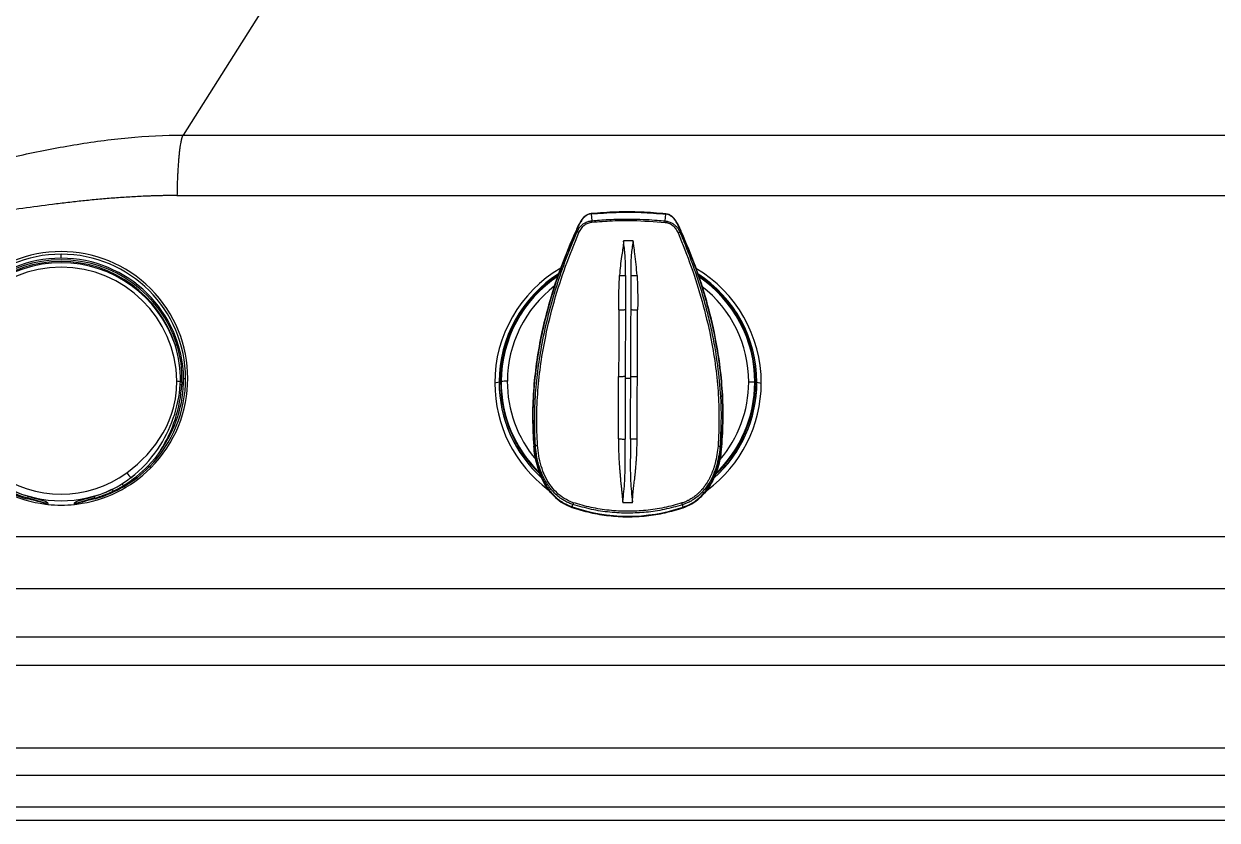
# Model space of a CAD drawing. Extents: x 525 to 613, y 487 to 635.
# Drawn here: x 553.06 to 571.48, y 505.73 to 518.02 of the extents above; entities that cross this region are included whole.
import ezdxf

# ---------------------------------------------------------------- set-up
doc = ezdxf.new("R2010")
doc.units = 0
doc.header["$MEASUREMENT"] = 0
for name, color, linetype in [('1', 4, 'Continuous'), ('DIM', 3, 'Continuous'), ('STD TEST', 3, 'Continuous')]:
    doc.layers.add(name, color=color, linetype=linetype)

# ---------------------------------------------------------------- blocks, each defined once
blk = doc.blocks.new('SALT')
at = {"layer": '1', "linetype": 'Continuous', "lineweight": 25}
for p, q in [((-1.841, -0.053), (-1.835, -0.155)), ((1.838, -0.094), (1.84, -0.053)), ((1.863, -0.055), (1.86, -0.095)), ((-1.363, -1.365), (-1.383, -1.385)), ((1.382, -1.385), (1.362, -1.365))]:
    blk.add_line(p, q, dxfattribs=at)
at = {"layer": '1', "linetype": 'Continuous', "lineweight": 25, "flags": 128}
for points in [[(-0.001, 1.85), (-0.001, 1.873), (-0.001, 1.884), (-0.001, 1.894), (-0.001, 1.902), (-0.001, 1.909), (-0.001, 1.914)], [(-1.856, -0.155), (-1.857, -0.151), (-1.864, -0.055)], [(-1.835, -0.155), (-1.834, -0.165), (-1.833, -0.176)], [(-1.787, -0.042), (-1.783, -0.181), (-1.766, -0.32), (-1.735, -0.457), (-1.705, -0.556), (-1.668, -0.654), (-1.624, -0.75), (-1.574, -0.844), (-1.501, -0.961), (-1.418, -1.073), (-1.326, -1.181), (-1.229, -1.28), (-1.124, -1.373), (-1.013, -1.459)], [(1.011, -1.459), (1.095, -1.395), (1.176, -1.327), (1.252, -1.256), (1.325, -1.181), (1.395, -1.101), (1.46, -1.018), (1.519, -0.932), (1.573, -0.844), (1.623, -0.75), (1.666, -0.654), (1.703, -0.556), (1.734, -0.457), (1.764, -0.32), (1.781, -0.181), (1.786, -0.042)], [(-1.492, -1.092), (-1.512, -1.103), (-1.535, -1.117)], [(1.533, -1.117), (1.443, -1.237), (1.343, -1.35)], [(0.938, -1.63), (1.009, -1.584), (1.077, -1.534)], [(-0.51, -1.822), (-0.464, -1.836), (-0.419, -1.848), (-0.367, -1.863), (-0.321, -1.876), (-0.281, -1.887), (-0.249, -1.898), (-0.226, -1.907), (-0.213, -1.915), (-0.209, -1.921)], [(0.207, -1.921), (0.211, -1.915), (0.225, -1.907), (0.247, -1.898), (0.279, -1.887), (0.319, -1.876), (0.366, -1.863), (0.417, -1.848), (0.463, -1.836), (0.509, -1.822)], [(-0.244, -1.942), (-0.25, -1.936), (-0.261, -1.929)], [(-0.244, -1.926), (-0.238, -1.924), (-0.231, -1.922)], [(-0.231, -1.922), (-0.228, -1.921), (-0.209, -1.921)], [(-0.209, -1.921), (-0.208, -1.934), (-0.207, -1.946)], [(0.205, -1.946), (0.206, -1.934), (0.207, -1.921)], [(0.207, -1.921), (0.226, -1.921), (0.229, -1.922)], [(0.229, -1.922), (0.237, -1.924), (0.243, -1.926)], [(0.259, -1.929), (0.249, -1.936), (0.242, -1.942)]]:
    blk.add_lwpolyline(points, dxfattribs=at)
at = {"layer": '1', "linetype": 'Continuous', "lineweight": 25}
for centre, radius, start, end in [((-0.001, -0.002), 1.955, 315, 225), ((0, -0.007), 1.921, 90.0176, 179.8637), ((-0.002, -0.038), 1.889, 89.9603, 178.9052), ((-0.001, -0.007), 1.921, 0.1357, 89.9829), ((0.001, -0.038), 1.889, 1.0944, 90.0399), ((-0.001, -0.073), 1.787, 0.9965, 179.004), ((-0.001, -0.047), 1.874, 17.6716, 162.329), ((-0.001, -0.046), 1.846, 17.6775, 162.3231), ((-0.001, -0.073), 1.854, 18.4876, 161.5131), ((-0.208, 0.015), 1.657, 162.2047, 182.4179), ((-0.145, -0.009), 1.697, 162.0326, 181.4844), ((-1.718, 0.722), 0.212, 251.1992, 258.7636), ((1.717, 0.722), 0.212, 281.2379, 288.8013), ((0.15, -0.008), 1.69, 358.4787, 18.0055), ((0.204, 0.015), 1.66, 357.6006, 17.7789), ((0.005, -0.009), 1.926, 179.8011, 224.7437), ((-1.906, 0.24), 0.243, 266.3893, 273.6107), ((0.007, -0.011), 1.897, 179.7479, 215.6605), ((-1.876, 0.238), 0.293, 272.3487, 276.7906), ((-1.886, 0.9), 1.055, 271.6344, 272.7737), ((0.225, 0.006), 2.087, 184.4371, 212.5522), ((-2.019, 1.014), 1.081, 279.4518, 282.3873), ((0.182, 0.052), 2.028, 186.4635, 214.3588), ((-0.006, -0.009), 1.926, 315.2558, 0.1994), ((-0.2, 0.055), 2.044, 325.8315, 355.8), ((-0.009, -0.011), 1.898, 324.3313, 0.2517), ((-0.257, 0.02), 2.12, 327.5853, 356.896), ((2.018, 1.014), 1.081, 257.6133, 260.5489), ((1.888, 0.929), 1.025, 267.2091, 268.4509), ((1.875, 0.235), 0.29, 263.109, 267.5971), ((1.904, 0.24), 0.243, 266.3857, 273.6143), ((0.177, 0.054), 2.025, 214.4818, 222.8171), ((-0.141, 0.023), 1.977, 308.0271, 325.6398), ((-0.121, 0.004), 1.949, 307.9066, 325.7676), ((0.02, -0.043), 1.889, 214.6361, 223.7617), ((-0.001, -0.002), 1.955, 225, 262.86), ((-1.399, -1.301), 0.0729, 299.535, 318.1694), ((0.005, -0.008), 1.927, 224.7419, 239.5177), ((-1.112, -1.618), 0.355, 123.6314, 130.9559), ((0.026, -0.037), 1.898, 223.7729, 233.4274), ((0.096, -0.026), 1.911, 222.7109, 232.1017), ((-1.37, -1.211), 0.435, 312.1254, 325.2361), ((-0.001, -0.062), 1.725, 234.0982, 305.8999), ((-0.001, -0.002), 1.955, 277.1394, 315), ((0.005, -0.072), 1.85, 301.074, 316.3132), ((-0.007, -0.008), 1.927, 300.4708, 315.2578), ((1.368, -1.212), 0.434, 214.7565, 227.915), ((1.397, -1.301), 0.0726, 221.8455, 240.4762), ((-0.954, -1.684), 0.195, 129.4898, 140.7187), ((-0.027, -0.103), 1.813, 233.5284, 238.9591), ((-0.059, -0.208), 1.673, 232.4536, 238.2169), ((-1.003, -1.634), 0.0467, 312.1656, 331.4427), ((-0.844, -1.733), 0.14, 132.9385, 147.2053), ((-0.023, -0.095), 1.822, 238.9648, 244.6125), ((-0.049, -0.19), 1.693, 238.2371, 244.1894), ((0.049, -0.194), 1.689, 295.7886, 301.7531), ((0.022, -0.096), 1.821, 295.3713, 301.0215), ((0.866, -1.713), 0.11, 30.8529, 49.0638), ((1.001, -1.634), 0.0467, 208.5434, 227.8185), ((0.002, -0.015), 1.92, 239.5079, 254.0239), ((-0.707, -1.787), 0.107, 137.0836, 154.6222), ((0.001, -0.046), 1.876, 244.6029, 253.8411), ((-0.001, -0.063), 1.828, 244.574, 295.4143), ((0.001, -0.108), 1.788, 243.9111, 253.3997), ((-0.403, -1.883), 0.123, 150.3572, 163.7953), ((-0.002, -0.109), 1.788, 286.5997, 296.0713), ((0.401, -1.883), 0.124, 16.2068, 29.5124), ((-0.002, -0.046), 1.877, 286.1607, 295.3803), ((-0.003, -0.015), 1.919, 285.9765, 300.4797), ((0.705, -1.788), 0.108, 25.364, 42.7707), ((-0.57, -1.836), 0.05, 330.7931, 345.1428), ((-1.349, -5.587), 3.817, 73.4356, 77.551), ((-3.548, -13.13), 11.681, 73.573, 74.9843), ((-0.257, -1.899), 0.0305, 262.308, 294.0265), ((-0.04, -0.29), 1.665, 262.9609, 264.2471), ((-0.001, -0.005), 1.952, 263.9472, 276.053), ((0.038, -0.29), 1.664, 275.7529, 277.0384), ((2.076, -7.907), 6.255, 104.4029, 107.0396), ((0.255, -1.899), 0.0305, 245.9444, 277.6928), ((1.352, -5.604), 3.834, 102.4585, 106.5565), ((0.569, -1.835), 0.0506, 194.8691, 209.0603)]:
    blk.add_arc(centre, radius, start, end, dxfattribs=at)
blk = doc.blocks.new('2023 VANGUARD')
at = {"layer": '1', "color": 3, "linetype": 'Continuous', "lineweight": 25}
for p, q in [((-12.191, -74.419), (-13.439, -76.389)), ((-13.439, -76.389), (13.162, -76.389)), ((-13.532, -77.321), (12.322, -77.321)), ((-7.139, -77.604), (-7.128, -77.71)), ((-5.997, -77.714), (-5.986, -77.608)), ((-7.375, -77.884), (-7.378, -77.884)), ((-7.359, -77.886), (-7.375, -77.884)), ((-5.767, -77.891), (-5.751, -77.889)), ((-5.751, -77.889), (-5.748, -77.889)), ((-8.559, -80.202), (-8.628, -80.215)), ((-8.538, -80.191), (-8.559, -80.195)), ((-8.53, -80.191), (-8.529, -80.191)), ((-4.613, -80.204), (-4.612, -80.204)), ((-4.582, -80.208), (-4.603, -80.204)), ((-4.582, -80.202), (-4.514, -80.215)), ((-8.026, -81.186), (-8.015, -81.271)), ((-8.026, -81.186), (-8.026, -81.187)), ((-8.026, -81.187), (-8.026, -81.187)), ((-8.017, -81.184), (-8.02, -81.185)), ((-7.999, -81.177), (-8.017, -81.184)), ((-5.132, -81.193), (-5.15, -81.187)), ((-5.134, -81.276), (-5.123, -81.196)), ((-5.132, -81.193), (-5.129, -81.194)), ((-5.123, -81.197), (-5.123, -81.197)), ((-8.016, -81.272), (-8.016, -81.273)), ((-5.132, -81.278), (-5.132, -81.276)), ((-7.436, -82.132), (-7.436, -82.133)), ((-7.434, -82.125), (-7.423, -82.087)), ((-6.503, -82.064), (-6.652, -82.064)), ((-5.721, -82.13), (-5.731, -82.093)), ((-5.719, -82.138), (-5.719, -82.138)), ((-21.565, -82.581), (5.553, -82.581)), ((5.622, -83.389), (-21.438, -83.389)), ((5.799, -84.135), (-38.5, -84.135)), ((-38.5, -84.565), (5.834, -84.565)), ((5.533, -85.846), (-38.735, -85.846)), ((-39.244, -86.264), (5.776, -86.264)), ((-39.877, -86.755), (5.58, -86.755)), ((-40.154, -86.958), (5.506, -86.958))]:
    blk.add_line(p, q, dxfattribs=at)
for centre, radius, start, end in [((-6.624, -77.688), 0.505, 182.4763, 184.8952), ((-6.505, -77.688), 0.509, 354.7119, 357.1113), ((-7.362, -77.96), 0.0749, 62.9641, 87.7604), ((-5.765, -77.966), 0.0749, 91.8444, 116.6436), ((-6.574, -80.216), 2.054, 120.2369, 179.9842), ((-6.567, -80.216), 2.054, 0.0147, 59.4202), ((-6.574, -80.202), 1.985, 122.2143, 179.8051), ((-6.574, -80.202), 1.985, 122.2296, 179.9864), ((-6.574, -80.198), 1.964, 123.0293, 179.8054), ((-6.574, -80.198), 1.956, 123.3355, 179.792), ((-6.574, -80.198), 1.954, 123.3899, 179.792), ((-6.567, -80.202), 1.985, 0.0135, 57.32), ((-6.567, -80.202), 1.985, 359.8322, 57.3081), ((-6.567, -80.198), 1.964, 359.832, 56.6617), ((-6.567, -80.198), 1.956, 359.8183, 56.325), ((-6.567, -80.198), 1.954, 359.8183, 56.2654), ((-6.574, -80.194), 1.859, 127.3862, 179.7952), ((-6.567, -80.194), 1.859, 359.8174, 52.3351), ((-6.574, -80.215), 2.053, 180.0117, 233.2396), ((-6.575, -80.201), 1.985, 179.8272, 228.1698), ((-6.575, -80.201), 1.985, 180.0085, 228.1965), ((-6.575, -80.197), 1.963, 179.8268, 226.5217), ((-6.575, -80.197), 1.955, 179.813, 225.6786), ((-8.452, -80.968), 0.781, 88.6136, 95.5978), ((-6.575, -80.197), 1.954, 179.813, 225.5748), ((-6.575, -80.193), 1.859, 179.8113, 220.2997), ((-6.567, -80.215), 2.053, 306.4048, 359.9882), ((-6.567, -80.201), 1.985, 311.8154, 359.9915), ((-6.567, -80.201), 1.985, 311.7948, 359.8103), ((-6.567, -80.197), 1.964, 312.9802, 359.8106), ((-6.567, -80.197), 1.954, 313.6278, 359.7972), ((-6.567, -80.197), 1.955, 313.7279, 359.7972), ((-6.567, -80.193), 1.859, 319.6043, 359.7996), ((-4.695, -80.981), 0.782, 84.0165, 90.9963), ((-7.99, -80.901), 0.276, 268.2188, 274.7708), ((-5.157, -80.91), 0.277, 264.8422, 271.3928), ((-6.569, -79.617), 2.652, 250.9584, 288.6531), ((-7.083, -82.168), 0.349, 161.9807, 166.6446), ((-6.074, -82.172), 0.352, 12.9954, 17.6299)]:
    blk.add_arc(centre, radius, start, end, dxfattribs=at)
blk.add_open_spline([(-16.781, -76.898), (-16.507, -76.829), (-15.958, -76.697), (-15.127, -76.532), (-14.287, -76.418), (-13.722, -76.389), (-13.439, -76.389)], degree=3, dxfattribs=at)
for points, knots in [([(-13.439, -76.389), (-13.44, -76.39), (-13.442, -76.392), (-13.444, -76.396), (-13.446, -76.401), (-13.448, -76.405), (-13.45, -76.41), (-13.452, -76.416), (-13.454, -76.422), (-13.456, -76.427), (-13.458, -76.434), (-13.46, -76.44), (-13.462, -76.447), (-13.464, -76.454), (-13.465, -76.461), (-13.467, -76.469), (-13.469, -76.476), (-13.471, -76.484), (-13.472, -76.492), (-13.476, -76.511), (-13.482, -76.544), (-13.489, -76.594), (-13.496, -76.65), (-13.502, -76.71), (-13.508, -76.776), (-13.513, -76.847), (-13.518, -76.919), (-13.522, -76.983), (-13.524, -77.036), (-13.526, -77.079), (-13.528, -77.12), (-13.529, -77.162), (-13.53, -77.203), (-13.531, -77.243), (-13.531, -77.282), (-13.532, -77.308), (-13.532, -77.321)], [0, 0, 0, 0, 0.015018, 0.029903, 0.044656, 0.059276, 0.073764, 0.088118, 0.102341, 0.11643, 0.130388, 0.144212, 0.157904, 0.171464, 0.184891, 0.198185, 0.211347, 0.224377, 0.237274, 0.250038, 0.313613, 0.376465, 0.438596, 0.500008, 0.564896, 0.628185, 0.689878, 0.749977, 0.783849, 0.816971, 0.849344, 0.880969, 0.911846, 0.941976, 0.97136, 1, 1, 1, 1]), ([(-13.532, -77.321), (-13.553, -77.321), (-13.597, -77.321), (-13.663, -77.322), (-13.729, -77.323), (-13.795, -77.324), (-13.863, -77.326), (-13.93, -77.328), (-14.052, -77.333), (-14.23, -77.342), (-14.462, -77.357), (-14.696, -77.376), (-14.926, -77.398), (-15.16, -77.423), (-15.469, -77.46), (-15.856, -77.511), (-16.241, -77.566), (-16.511, -77.605), (-16.665, -77.628), (-16.825, -77.651), (-17.017, -77.679), (-17.171, -77.701), (-17.242, -77.711)], [0, 0, 0, 0, 0.017444, 0.035024, 0.052741, 0.070597, 0.08859, 0.106723, 0.124994, 0.186493, 0.249998, 0.311253, 0.374996, 0.435863, 0.499997, 0.624998, 0.749998, 0.812499, 0.84375, 0.875, 0.942181, 1, 1, 1, 1]), ([(-7.139, -77.6), (-7.156, -77.603), (-7.189, -77.609), (-7.247, -77.645), (-7.3, -77.709), (-7.344, -77.795), (-7.37, -77.853), (-7.383, -77.882)], [0, 0, 0, 0, 0.1296931, 0.2583196, 0.5098568, 0.7564497, 1, 1, 1, 1]), ([(-7.139, -77.604), (-7.154, -77.607), (-7.186, -77.613), (-7.227, -77.638), (-7.263, -77.671), (-7.294, -77.714), (-7.322, -77.764), (-7.35, -77.822), (-7.368, -77.862), (-7.378, -77.884)], [0, 0, 0, 0, 0.121666, 0.249536, 0.36718, 0.49951, 0.661947, 0.814942, 1, 1, 1, 1]), ([(-7.359, -77.886), (-7.344, -77.856), (-7.315, -77.802), (-7.252, -77.749), (-7.189, -77.72), (-7.148, -77.713), (-7.128, -77.71)], [0, 0, 0, 0, 0.322452, 0.598474, 0.799022, 1, 1, 1, 1]), ([(-5.985, -77.604), (-6.113, -77.593), (-6.369, -77.573), (-6.755, -77.571), (-7.011, -77.59), (-7.139, -77.6)], [0, 0, 0, 0, 0.333334, 0.666666, 1, 1, 1, 1]), ([(-7.139, -77.604), (-7.011, -77.595), (-6.755, -77.576), (-6.369, -77.577), (-6.114, -77.598), (-5.986, -77.608)], [0, 0, 0, 0, 0.333567, 0.666433, 1, 1, 1, 1]), ([(-7.139, -77.606), (-7.139, -77.604), (-7.139, -77.602), (-7.139, -77.6), (-7.139, -77.6), (-7.139, -77.6)], [0, 0, 0, 0, 0.592341, 0.841526, 1, 1, 1, 1]), ([(-7.128, -77.71), (-7.089, -77.706), (-7.003, -77.699), (-6.862, -77.69), (-6.69, -77.684), (-6.495, -77.683), (-6.3, -77.69), (-6.134, -77.7), (-6.038, -77.71), (-5.997, -77.714)], [0, 0, 0, 0, 0.103409, 0.228154, 0.374248, 0.560711, 0.743958, 0.890377, 1, 1, 1, 1]), ([(-7.127, -77.731), (-7.022, -77.723), (-6.811, -77.707), (-6.434, -77.703), (-6.164, -77.723), (-5.998, -77.735)], [0, 0, 0, 0, 0.280023, 0.560051, 1, 1, 1, 1]), ([(-5.997, -77.714), (-5.978, -77.717), (-5.939, -77.724), (-5.891, -77.746), (-5.855, -77.77), (-5.833, -77.791), (-5.8, -77.827), (-5.782, -77.862), (-5.767, -77.891)], [0, 0, 0, 0, 0.191711, 0.382754, 0.51862, 0.620987, 0.67746, 1, 1, 1, 1]), ([(-5.986, -77.61), (-5.985, -77.608), (-5.985, -77.606), (-5.985, -77.604), (-5.985, -77.604), (-5.985, -77.604)], [0, 0, 0, 0, 0.592225, 0.841483, 1, 1, 1, 1]), ([(-5.748, -77.889), (-5.758, -77.867), (-5.776, -77.828), (-5.803, -77.769), (-5.831, -77.719), (-5.862, -77.676), (-5.892, -77.648), (-5.918, -77.63), (-5.947, -77.615), (-5.97, -77.611), (-5.986, -77.608)], [0, 0, 0, 0, 0.185139, 0.337997, 0.500348, 0.632707, 0.750256, 0.815704, 0.878396, 1, 1, 1, 1]), ([(-5.743, -77.888), (-5.756, -77.859), (-5.782, -77.8), (-5.825, -77.714), (-5.878, -77.649), (-5.935, -77.613), (-5.968, -77.607), (-5.985, -77.604)], [0, 0, 0, 0, 0.243547, 0.490143, 0.741681, 0.870306, 1, 1, 1, 1]), ([(-7.383, -77.882), (-7.458, -78.056), (-7.607, -78.403), (-7.784, -78.943), (-7.91, -79.447), (-7.991, -79.913), (-8.035, -80.336), (-8.051, -80.762), (-8.034, -81.045), (-8.026, -81.186)], [0, 0, 0, 0, 0.1666097, 0.3332423, 0.4998927, 0.624886, 0.7499141, 0.8749494, 1, 1, 1, 1]), ([(-7.378, -77.884), (-7.441, -78.029), (-7.568, -78.321), (-7.724, -78.773), (-7.854, -79.233), (-7.954, -79.707), (-8.019, -80.193), (-8.047, -80.69), (-8.029, -81.02), (-8.02, -81.185)], [0, 0, 0, 0, 0.140207, 0.280852, 0.42152, 0.561898, 0.708441, 0.854417, 1, 1, 1, 1]), ([(-7.999, -81.177), (-8.003, -81.109), (-8.01, -80.975), (-8.012, -80.773), (-8.008, -80.574), (-7.997, -80.376), (-7.98, -80.18), (-7.958, -79.987), (-7.93, -79.796), (-7.881, -79.518), (-7.801, -79.156), (-7.675, -78.719), (-7.529, -78.294), (-7.415, -78.021), (-7.359, -77.886)], [0, 0, 0, 0, 0.0598715, 0.1191931, 0.1780014, 0.2363253, 0.2941862, 0.3515996, 0.4085752, 0.465118, 0.6011645, 0.7357735, 0.8687888, 1, 1, 1, 1]), ([(-7.967, -81.176), (-7.973, -81.035), (-7.986, -80.754), (-7.965, -80.331), (-7.919, -79.91), (-7.837, -79.447), (-7.713, -78.946), (-7.541, -78.41), (-7.399, -78.066), (-7.328, -77.894)], [0, 0, 0, 0, 0.124941, 0.249901, 0.374879, 0.499878, 0.666555, 0.833265, 1, 1, 1, 1]), ([(-7.363, -77.89), (-7.364, -77.89), (-7.366, -77.889), (-7.37, -77.887), (-7.375, -77.885), (-7.38, -77.883), (-7.383, -77.882), (-7.383, -77.882), (-7.383, -77.882)], [0, 0, 0, 0, 0.0543809, 0.1480036, 0.4794721, 0.8239281, 0.9315517, 1, 1, 1, 1]), ([(-7.328, -77.894), (-7.316, -77.871), (-7.293, -77.826), (-7.244, -77.775), (-7.186, -77.742), (-7.147, -77.735), (-7.127, -77.731)], [0, 0, 0, 0, 0.2817241, 0.5601293, 0.7795269, 1, 1, 1, 1]), ([(-5.998, -77.735), (-5.981, -77.738), (-5.941, -77.745), (-5.884, -77.777), (-5.832, -77.831), (-5.81, -77.876), (-5.799, -77.899)], [0, 0, 0, 0, 0.1897963, 0.4446309, 0.7136823, 1, 1, 1, 1]), ([(-5.799, -77.899), (-5.729, -78.072), (-5.589, -78.417), (-5.421, -78.953), (-5.3, -79.456), (-5.221, -79.919), (-5.177, -80.34), (-5.16, -80.763), (-5.174, -81.045), (-5.181, -81.186)], [0, 0, 0, 0, 0.16674, 0.333451, 0.500131, 0.625133, 0.750114, 0.87507, 1, 1, 1, 1]), ([(-5.767, -77.891), (-5.733, -77.974), (-5.664, -78.141), (-5.569, -78.396), (-5.482, -78.653), (-5.417, -78.869), (-5.37, -79.04), (-5.337, -79.171), (-5.306, -79.302), (-5.277, -79.435), (-5.25, -79.569), (-5.206, -79.818), (-5.157, -80.188), (-5.126, -80.684), (-5.142, -81.018), (-5.15, -81.187)], [0, 0, 0, 0, 0.080377, 0.161273, 0.242636, 0.321508, 0.361032, 0.400751, 0.440661, 0.480759, 0.521043, 0.561511, 0.704797, 0.850853, 1, 1, 1, 1]), ([(-5.763, -77.895), (-5.762, -77.895), (-5.761, -77.894), (-5.756, -77.892), (-5.751, -77.89), (-5.746, -77.888), (-5.743, -77.887), (-5.743, -77.888), (-5.743, -77.888)], [0, 0, 0, 0, 0.054378, 0.147995, 0.479459, 0.823924, 0.93155, 1, 1, 1, 1]), ([(-5.129, -81.194), (-5.12, -81.055), (-5.101, -80.775), (-5.113, -80.353), (-5.154, -79.929), (-5.231, -79.463), (-5.354, -78.955), (-5.527, -78.413), (-5.675, -78.064), (-5.748, -77.889)], [0, 0, 0, 0, 0.122832, 0.248396, 0.371902, 0.49825, 0.66532, 0.832791, 1, 1, 1, 1]), ([(-5.123, -81.196), (-5.113, -81.055), (-5.095, -80.772), (-5.108, -80.346), (-5.149, -79.922), (-5.227, -79.456), (-5.349, -78.951), (-5.523, -78.41), (-5.67, -78.062), (-5.743, -77.888)], [0, 0, 0, 0, 0.12505, 0.250086, 0.375115, 0.500104, 0.666758, 0.833391, 1, 1, 1, 1]), ([(-6.639, -78.027), (-6.639, -78.027), (-6.639, -78.03), (-6.64, -78.04), (-6.644, -78.118), (-6.679, -78.288), (-6.693, -78.455), (-6.7, -78.553)], [0, 0, 0, 0, 0.001608, 0.01565, 0.055891, 0.446078, 1, 1, 1, 1]), ([(-6.638, -78.019), (-6.638, -78.021), (-6.638, -78.023), (-6.639, -78.026), (-6.639, -78.027)], [0, 0, 0, 0, 0.486281, 1, 1, 1, 1]), ([(-6.608, -78.554), (-6.608, -78.501), (-6.608, -78.404), (-6.613, -78.274), (-6.622, -78.177), (-6.63, -78.109), (-6.636, -78.067), (-6.638, -78.042), (-6.639, -78.031), (-6.639, -78.028), (-6.639, -78.027), (-6.639, -78.027), (-6.639, -78.027), (-6.639, -78.027), (-6.639, -78.027)], [0, 0, 0, 0, 0.29921, 0.548793, 0.745255, 0.856192, 0.935511, 0.983296, 0.995489, 0.998696, 0.999583, 0.999849, 0.999939, 1, 1, 1, 1]), ([(-6.489, -78.02), (-6.514, -78.02), (-6.564, -78.019), (-6.613, -78.019), (-6.638, -78.019)], [0, 0, 0, 0, 0.5000003, 1, 1, 1, 1]), ([(-6.523, -78.554), (-6.523, -78.448), (-6.524, -78.272), (-6.499, -78.097), (-6.489, -78.027)], [0, 0, 0, 0, 0.6006265, 1, 1, 1, 1]), ([(-6.489, -78.027), (-6.489, -78.026), (-6.489, -78.024), (-6.489, -78.021), (-6.489, -78.02)], [0, 0, 0, 0, 0.5, 1, 1, 1, 1]), ([(-6.43, -78.554), (-6.44, -78.442), (-6.453, -78.29), (-6.478, -78.123), (-6.485, -78.063), (-6.487, -78.041), (-6.488, -78.035), (-6.488, -78.03), (-6.489, -78.028), (-6.489, -78.027)], [0, 0, 0, 0, 0.632717, 0.860019, 0.958232, 0.975916, 0.985986, 0.994959, 1, 1, 1, 1]), ([(-6.712, -79.085), (-6.713, -78.996), (-6.713, -78.818), (-6.705, -78.641), (-6.7, -78.553)], [0, 0, 0, 0, 0.500184, 1, 1, 1, 1]), ([(-6.7, -78.553), (-6.684, -78.554), (-6.65, -78.555), (-6.622, -78.554), (-6.608, -78.554)], [0, 0, 0, 0, 0.500027, 1, 1, 1, 1]), ([(-6.608, -78.554), (-6.608, -78.658), (-6.609, -78.833), (-6.61, -79.009), (-6.61, -79.081)], [0, 0, 0, 0, 0.594026, 1, 1, 1, 1]), ([(-6.524, -79.081), (-6.524, -79.009), (-6.524, -78.833), (-6.523, -78.658), (-6.523, -78.554)], [0, 0, 0, 0, 0.407814, 1, 1, 1, 1]), ([(-6.523, -78.554), (-6.509, -78.555), (-6.481, -78.556), (-6.447, -78.554), (-6.43, -78.554)], [0, 0, 0, 0, 0.499972, 1, 1, 1, 1]), ([(-6.43, -78.554), (-6.427, -78.642), (-6.42, -78.819), (-6.421, -78.997), (-6.422, -79.086)], [0, 0, 0, 0, 0.499816, 1, 1, 1, 1]), ([(-6.712, -79.085), (-6.713, -79.256), (-6.714, -79.597), (-6.715, -79.94), (-6.716, -80.111)], [0, 0, 0, 0, 0.499872, 1, 1, 1, 1]), ([(-6.712, -79.085), (-6.703, -79.085), (-6.684, -79.085), (-6.657, -79.084), (-6.631, -79.083), (-6.617, -79.082), (-6.61, -79.081)], [0, 0, 0, 0, 0.247844, 0.500004, 0.752163, 1, 1, 1, 1]), ([(-6.61, -79.081), (-6.611, -79.252), (-6.612, -79.594), (-6.613, -79.938), (-6.614, -80.11)], [0, 0, 0, 0, 0.499962, 1, 1, 1, 1]), ([(-6.528, -80.11), (-6.527, -79.938), (-6.526, -79.595), (-6.525, -79.252), (-6.524, -79.081)], [0, 0, 0, 0, 0.500038, 1, 1, 1, 1]), ([(-6.524, -79.081), (-6.517, -79.082), (-6.503, -79.083), (-6.478, -79.085), (-6.45, -79.086), (-6.431, -79.086), (-6.422, -79.086)], [0, 0, 0, 0, 0.24784, 0.500001, 0.75216, 1, 1, 1, 1]), ([(-6.426, -80.112), (-6.425, -79.941), (-6.424, -79.598), (-6.423, -79.257), (-6.422, -79.086)], [0, 0, 0, 0, 0.500128, 1, 1, 1, 1]), ([(-6.718, -81.077), (-6.718, -80.997), (-6.718, -80.836), (-6.716, -80.594), (-6.716, -80.353), (-6.716, -80.192), (-6.716, -80.111)], [0, 0, 0, 0, 0.250062, 0.50009, 0.750073, 1, 1, 1, 1]), ([(-6.716, -80.111), (-6.706, -80.111), (-6.687, -80.111), (-6.66, -80.111), (-6.635, -80.111), (-6.621, -80.11), (-6.614, -80.11)], [0, 0, 0, 0, 0.247841, 0.499996, 0.752155, 1, 1, 1, 1]), ([(-6.614, -80.11), (-6.614, -80.116), (-6.614, -80.127), (-6.614, -80.138), (-6.614, -80.143)], [0, 0, 0, 0, 0.499999, 1, 1, 1, 1]), ([(-6.528, -80.144), (-6.528, -80.137), (-6.528, -80.126), (-6.528, -80.115), (-6.528, -80.11)], [0, 0, 0, 0, 0.591867, 1, 1, 1, 1]), ([(-6.528, -80.11), (-6.521, -80.111), (-6.507, -80.111), (-6.481, -80.112), (-6.454, -80.112), (-6.435, -80.112), (-6.426, -80.112)], [0, 0, 0, 0, 0.247848, 0.500009, 0.752163, 1, 1, 1, 1]), ([(-6.43, -81.078), (-6.43, -80.917), (-6.428, -80.595), (-6.427, -80.273), (-6.426, -80.112)], [0, 0, 0, 0, 0.499987, 1, 1, 1, 1]), ([(-6.614, -80.143), (-6.614, -80.299), (-6.615, -80.611), (-6.616, -80.923), (-6.616, -81.079)], [0, 0, 0, 0, 0.500057, 1, 1, 1, 1]), ([(-6.528, -80.144), (-6.534, -80.143), (-6.547, -80.143), (-6.571, -80.142), (-6.595, -80.143), (-6.607, -80.143), (-6.614, -80.143)], [0, 0, 0, 0, 0.2502413, 0.4999946, 0.749751, 1, 1, 1, 1]), ([(-6.532, -81.079), (-6.531, -80.951), (-6.531, -80.639), (-6.529, -80.327), (-6.528, -80.144)], [0, 0, 0, 0, 0.413101, 1, 1, 1, 1]), ([(-8.004, -81.183), (-8.005, -81.183), (-8.007, -81.183), (-8.01, -81.184), (-8.015, -81.185), (-8.019, -81.185), (-8.023, -81.186), (-8.025, -81.186), (-8.026, -81.186), (-8.026, -81.186)], [0, 0, 0, 0, 0.062721, 0.178453, 0.3589, 0.571342, 0.774817, 0.916592, 1, 1, 1, 1]), ([(-7.436, -82.133), (-7.482, -82.114), (-7.573, -82.076), (-7.691, -81.985), (-7.791, -81.876), (-7.871, -81.752), (-7.932, -81.618), (-7.977, -81.478), (-8.01, -81.334), (-8.02, -81.236), (-8.026, -81.187)], [0, 0, 0, 0, 0.125044, 0.250094, 0.375146, 0.50018, 0.625173, 0.75013, 0.875068, 1, 1, 1, 1]), ([(-8.02, -81.185), (-8.011, -81.257), (-7.993, -81.402), (-7.93, -81.612), (-7.841, -81.796), (-7.725, -81.944), (-7.593, -82.057), (-7.487, -82.102), (-7.434, -82.125)], [0, 0, 0, 0, 0.186823, 0.373594, 0.560241, 0.706896, 0.853471, 1, 1, 1, 1]), ([(-7.423, -82.087), (-7.433, -82.084), (-7.453, -82.077), (-7.483, -82.064), (-7.515, -82.05), (-7.549, -82.032), (-7.583, -82.012), (-7.631, -81.979), (-7.687, -81.932), (-7.743, -81.874), (-7.785, -81.82), (-7.819, -81.771), (-7.849, -81.721), (-7.877, -81.667), (-7.903, -81.609), (-7.926, -81.548), (-7.947, -81.481), (-7.968, -81.401), (-7.988, -81.298), (-7.995, -81.22), (-7.999, -81.177)], [0, 0, 0, 0, 0.026734, 0.05551, 0.086329, 0.119188, 0.154085, 0.191024, 0.273369, 0.344173, 0.403429, 0.451129, 0.502395, 0.555558, 0.610627, 0.667594, 0.726459, 0.794343, 0.885537, 1, 1, 1, 1]), ([(-7.416, -82.06), (-7.463, -82.04), (-7.559, -82.002), (-7.68, -81.904), (-7.779, -81.784), (-7.857, -81.647), (-7.913, -81.496), (-7.951, -81.338), (-7.962, -81.23), (-7.967, -81.176)], [0, 0, 0, 0, 0.139308, 0.278769, 0.4184847, 0.5585135, 0.7054911, 0.8526923, 1, 1, 1, 1]), ([(-6.718, -81.077), (-6.718, -81.116), (-6.717, -81.206), (-6.714, -81.313), (-6.71, -81.398), (-6.707, -81.448), (-6.703, -81.502), (-6.699, -81.558), (-6.694, -81.618), (-6.689, -81.674), (-6.684, -81.727), (-6.679, -81.778), (-6.673, -81.831), (-6.667, -81.889), (-6.662, -81.946), (-6.658, -81.99), (-6.655, -82.017), (-6.654, -82.032), (-6.653, -82.042), (-6.652, -82.047), (-6.652, -82.049)], [0, 0, 0, 0, 0.117491, 0.278071, 0.327172, 0.379197, 0.434167, 0.492133, 0.553178, 0.617395, 0.666399, 0.71845, 0.773533, 0.831571, 0.898213, 0.948337, 0.969624, 0.982103, 0.993555, 1, 1, 1, 1]), ([(-6.718, -81.077), (-6.708, -81.077), (-6.69, -81.077), (-6.663, -81.078), (-6.638, -81.078), (-6.623, -81.079), (-6.616, -81.079)], [0, 0, 0, 0, 0.247871, 0.499983, 0.752103, 1, 1, 1, 1]), ([(-6.652, -82.049), (-6.639, -81.94), (-6.616, -81.725), (-6.615, -81.402), (-6.616, -81.187), (-6.616, -81.079)], [0, 0, 0, 0, 0.3382385, 0.6703769, 1, 1, 1, 1]), ([(-6.532, -81.079), (-6.533, -81.187), (-6.535, -81.402), (-6.537, -81.725), (-6.514, -81.941), (-6.503, -82.049)], [0, 0, 0, 0, 0.3296087, 0.6617293, 1, 1, 1, 1]), ([(-6.43, -81.078), (-6.439, -81.078), (-6.458, -81.078), (-6.485, -81.078), (-6.51, -81.079), (-6.525, -81.079), (-6.532, -81.079)], [0, 0, 0, 0, 0.247915, 0.499992, 0.752096, 1, 1, 1, 1]), ([(-6.503, -82.049), (-6.503, -82.049), (-6.503, -82.049), (-6.502, -82.048), (-6.502, -82.047), (-6.501, -82.042), (-6.501, -82.033), (-6.499, -82.003), (-6.496, -81.942), (-6.488, -81.856), (-6.477, -81.762), (-6.467, -81.691), (-6.462, -81.646), (-6.46, -81.629), (-6.459, -81.623), (-6.459, -81.62), (-6.459, -81.618), (-6.459, -81.616), (-6.458, -81.611), (-6.456, -81.59), (-6.453, -81.558), (-6.449, -81.515), (-6.446, -81.472), (-6.442, -81.42), (-6.437, -81.332), (-6.432, -81.217), (-6.431, -81.122), (-6.43, -81.078)], [0, 0, 0, 0, 0.000307, 0.000689, 0.002359, 0.00487, 0.015779, 0.029763, 0.09972, 0.203574, 0.296344, 0.391473, 0.424042, 0.436567, 0.441729, 0.445635, 0.445762, 0.446903, 0.450191, 0.462825, 0.512269, 0.54904, 0.593832, 0.646659, 0.707558, 0.864827, 1, 1, 1, 1]), ([(-5.181, -81.186), (-5.186, -81.23), (-5.195, -81.32), (-5.218, -81.425), (-5.239, -81.499), (-5.253, -81.543), (-5.27, -81.587), (-5.288, -81.631), (-5.309, -81.674), (-5.326, -81.707), (-5.343, -81.737), (-5.358, -81.762), (-5.376, -81.789), (-5.394, -81.814), (-5.413, -81.838), (-5.431, -81.859), (-5.448, -81.879), (-5.466, -81.898), (-5.485, -81.916), (-5.503, -81.932), (-5.521, -81.947), (-5.535, -81.959), (-5.547, -81.967), (-5.56, -81.977), (-5.584, -81.993), (-5.609, -82.008), (-5.631, -82.02), (-5.653, -82.032), (-5.689, -82.048), (-5.72, -82.059), (-5.739, -82.065)], [0, 0, 0, 0, 0.121738, 0.246175, 0.288264, 0.330644, 0.373316, 0.416275, 0.459522, 0.503054, 0.517225, 0.55208, 0.581869, 0.606444, 0.633517, 0.665247, 0.681873, 0.705344, 0.735653, 0.751528, 0.772695, 0.799151, 0.8006, 0.812958, 0.843012, 0.878142, 0.893465, 0.910822, 0.946336, 1, 1, 1, 1]), ([(-5.15, -81.187), (-5.152, -81.215), (-5.157, -81.266), (-5.168, -81.336), (-5.18, -81.397), (-5.198, -81.47), (-5.224, -81.555), (-5.261, -81.648), (-5.314, -81.752), (-5.378, -81.846), (-5.455, -81.93), (-5.523, -81.988), (-5.592, -82.033), (-5.653, -82.063), (-5.698, -82.081), (-5.722, -82.09), (-5.731, -82.093)], [0, 0, 0, 0, 0.0749857, 0.1343119, 0.1848064, 0.2384733, 0.3318372, 0.4187584, 0.4992174, 0.6392472, 0.7158639, 0.7968303, 0.872882, 0.9321002, 0.9744779, 1, 1, 1, 1]), ([(-5.721, -82.13), (-5.675, -82.112), (-5.585, -82.075), (-5.467, -81.986), (-5.367, -81.878), (-5.287, -81.755), (-5.225, -81.622), (-5.179, -81.483), (-5.146, -81.34), (-5.135, -81.243), (-5.129, -81.194)], [0, 0, 0, 0, 0.1248922, 0.2498073, 0.3747592, 0.4997555, 0.624788, 0.7498468, 0.8749209, 1, 1, 1, 1]), ([(-5.145, -81.193), (-5.144, -81.193), (-5.142, -81.193), (-5.137, -81.194), (-5.131, -81.195), (-5.126, -81.196), (-5.123, -81.196), (-5.123, -81.196), (-5.123, -81.196)], [0, 0, 0, 0, 0.05438, 0.147997, 0.479463, 0.823926, 0.931552, 1, 1, 1, 1]), ([(-8.015, -81.271), (-8.012, -81.292), (-8.004, -81.36), (-7.977, -81.476), (-7.933, -81.616), (-7.871, -81.75), (-7.792, -81.874), (-7.692, -81.984), (-7.573, -82.075), (-7.482, -82.113), (-7.436, -82.132)], [0, 0, 0, 0, 0.055894, 0.190238, 0.324714, 0.459388, 0.594285, 0.729391, 0.864652, 1, 1, 1, 1]), ([(-5.719, -82.138), (-5.673, -82.119), (-5.581, -82.081), (-5.462, -81.991), (-5.362, -81.883), (-5.281, -81.759), (-5.219, -81.625), (-5.173, -81.485), (-5.145, -81.368), (-5.136, -81.298), (-5.134, -81.276)], [0, 0, 0, 0, 0.134749, 0.269409, 0.403914, 0.538211, 0.672286, 0.806163, 0.939908, 1, 1, 1, 1]), ([(-5.134, -81.277), (-5.137, -81.299), (-5.145, -81.37), (-5.173, -81.487), (-5.219, -81.627), (-5.282, -81.761), (-5.363, -81.885), (-5.463, -81.993), (-5.582, -82.083), (-5.673, -82.12), (-5.719, -82.138)], [0, 0, 0, 0, 0.0605299, 0.1946718, 0.3288424, 0.4630469, 0.5972718, 0.7315059, 0.8657441, 1, 1, 1, 1]), ([(-7.436, -82.132), (-7.343, -82.161), (-7.158, -82.218), (-6.869, -82.265), (-6.578, -82.283), (-6.287, -82.267), (-5.998, -82.222), (-5.812, -82.166), (-5.719, -82.138)], [0, 0, 0, 0, 0.166667, 0.333333, 0.5, 0.666668, 0.833333, 1, 1, 1, 1]), ([(-5.719, -82.138), (-5.812, -82.167), (-5.998, -82.223), (-6.287, -82.268), (-6.578, -82.284), (-6.869, -82.266), (-7.158, -82.219), (-7.343, -82.161), (-7.436, -82.133)], [0, 0, 0, 0, 0.16667, 0.33333, 0.499991, 0.666649, 0.83332, 1, 1, 1, 1]), ([(-5.731, -82.093), (-5.824, -82.119), (-6.007, -82.171), (-6.287, -82.212), (-6.568, -82.226), (-6.852, -82.212), (-7.14, -82.169), (-7.328, -82.114), (-7.423, -82.087)], [0, 0, 0, 0, 0.16769, 0.332135, 0.49348, 0.658077, 0.826864, 1, 1, 1, 1]), ([(-5.739, -82.065), (-5.83, -82.091), (-6.012, -82.142), (-6.294, -82.183), (-6.578, -82.198), (-6.862, -82.182), (-7.143, -82.139), (-7.325, -82.086), (-7.416, -82.06)], [0, 0, 0, 0, 0.166664, 0.333326, 0.499994, 0.666671, 0.833344, 1, 1, 1, 1]), ([(-6.652, -82.049), (-6.652, -82.052), (-6.652, -82.056), (-6.652, -82.061), (-6.652, -82.064)], [0, 0, 0, 0, 0.5, 1, 1, 1, 1]), ([(-6.503, -82.064), (-6.503, -82.062), (-6.503, -82.057), (-6.503, -82.052), (-6.503, -82.049)], [0, 0, 0, 0, 0.5, 1, 1, 1, 1]), ([(-5.508, -82.02), (-5.51, -82.021), (-5.513, -82.024), (-5.516, -82.026), (-5.519, -82.027)], [0, 0, 0, 0, 0.352296, 1, 1, 1, 1])]:
    blk.add_open_spline(points, degree=3, knots=knots, dxfattribs=at)
at = {"layer": 'DIM'}
blk.add_blockref('SALT', (-15.319, -80.14), dxfattribs=at)
blk = doc.blocks.new('2026 Vanguard')
at = {"layer": 'STD TEST', "color": 1}
blk.add_blockref('2023 VANGUARD', (44.161, 88.209), dxfattribs=at)

msp = doc.modelspace()

# ---------------------------------------------------------------- block references
at = {"layer": '1'}
msp.add_blockref('2026 Vanguard', (524.798, 504.482), dxfattribs=at)

doc.saveas('drawing.dxf')
